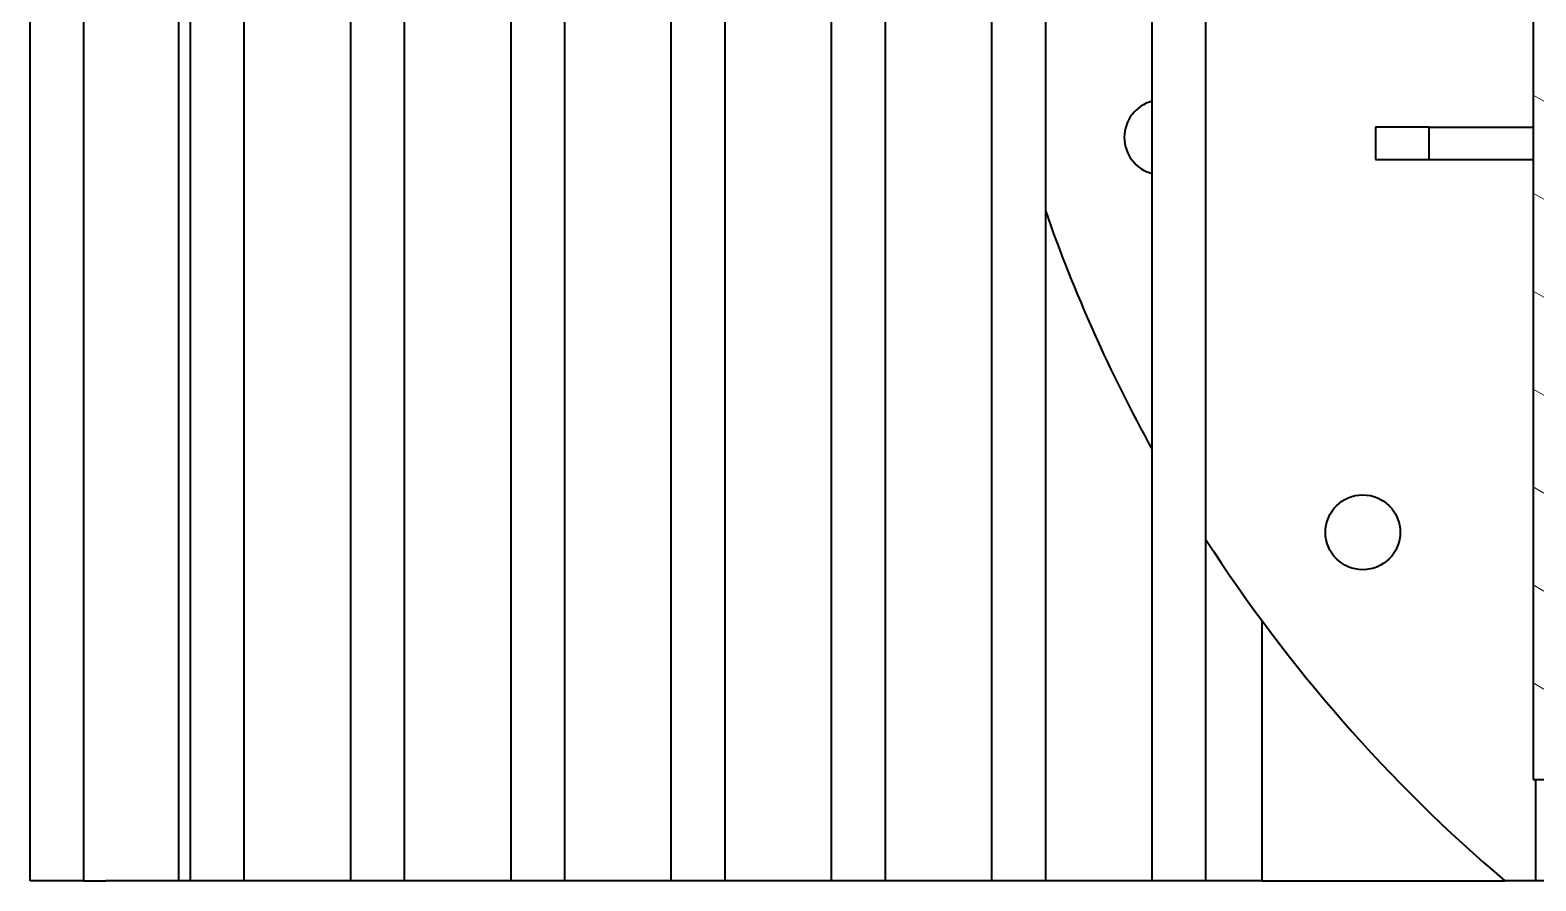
# Model space of a CAD drawing. Header units: millimetres. Extents: x 0 to 5945, y 0 to 4205.
# Drawn here: x 3942.4 to 4224.2, y 2547.1 to 2706.2 of the extents above; entities that cross this region are included whole.
import ezdxf

# ---------------------------------------------------------------- set-up
doc = ezdxf.new("R2010")
doc.units = ezdxf.units.MM
doc.header["$LTSCALE"] = 5
doc.layers.add('가시적인 것(ISO)', color=3, linetype='Continuous', lineweight=40)
doc.layers.add('해치(ISO)', color=7, linetype='Continuous', lineweight=18)

msp = doc.modelspace()

# ---------------------------------------------------------------- hatches: boundary and pattern name
at = {"layer": '해치(ISO)'}
h = msp.add_hatch(dxfattribs=at)
h.set_pattern_fill('ANSI31', color=256, scale=127, angle=105.000246, style=0)
h.set_pattern_definition([(150.00025, (0, 0), (-7.93744, -13.748187), [])])
h.paths.add_polyline_path([(4223.7258, 3246.0699), (4223.7258, 2566.0699), (4228.7258, 2566.0699), (4583.7258, 2566.0699), (4588.7258, 2566.0699), (4588.7258, 3246.0699)])
h.paths.add_polyline_path([(4576.7258, 2609.2222), (4586.7258, 2609.2222), (4586.7258, 2568.0699), (4225.7258, 2568.0699), (4225.7258, 3244.0699), (4586.7258, 3244.0699), (4586.7258, 2622.9176), (4576.7258, 2622.9176), (4576.7258, 2617.3685), (4586.7258, 2617.3685), (4586.7258, 2614.7712), (4576.7258, 2614.7712)], flags=0)

# ---------------------------------------------------------------- linework, layer by layer
at = {"layer": '가시적인 것(ISO)'}
for p, q in [((4223.7258, 3246.0699), (4223.7258, 2566.0699)), ((3942.4258, 2547.0925), (3942.4258, 3081.3869)), ((3952.4258, 3081.3869), (3952.4258, 2547.0925)), ((3972.4258, 2547.0925), (3972.4258, 3081.3869)), ((3982.4258, 3081.3869), (3982.4258, 2547.0925)), ((4002.4258, 2547.0925), (4002.4258, 3081.3869)), ((4012.4258, 3081.3869), (4012.4258, 2547.0925)), ((4032.4258, 2547.0925), (4032.4258, 3081.3869)), ((4042.4258, 3081.3869), (4042.4258, 2547.0925)), ((4062.4258, 2547.0925), (4062.4258, 3081.3869)), ((4072.4258, 3081.3869), (4072.4258, 2547.0925)), ((4092.4258, 2547.0925), (4092.4258, 3081.3869)), ((4102.4258, 3081.3869), (4102.4258, 2547.0925)), ((4122.4258, 2547.0925), (4122.4258, 3081.3869)), ((4132.4258, 3081.3869), (4132.4258, 2547.0925)), ((4152.4258, 2547.0925), (4152.4258, 3081.3869)), ((4162.4258, 3081.3869), (4162.4258, 2547.0925)), ((3970.2258, 3028.34), (3970.2258, 2547.0925)), ((4204.2258, 2688.0699), (4194.2258, 2688.0699)), ((4194.2258, 2688.0699), (4194.2258, 2682.0699)), ((4204.2258, 2682.0699), (4204.2258, 2688.0699)), ((4204.2258, 2688.0699), (4223.7258, 2688.0699)), ((4194.2258, 2682.0699), (4204.2258, 2682.0699)), ((4204.2258, 2682.0699), (4223.7258, 2682.0699)), ((4172.9877, 2547.0925), (4172.9877, 2595.733)), ((4223.7258, 2566.0699), (4588.7258, 2566.0699)), ((4224.2258, 2547.0925), (4224.2258, 2566.0699)), ((3952.4258, 2547.0925), (3942.4258, 2547.0925)), ((3952.4258, 2547.0925), (3956.6258, 2547.0925)), ((3970.2258, 2547.0925), (3956.6258, 2547.0925)), ((3972.4258, 2547.0925), (3970.2258, 2547.0925)), ((3982.4258, 2547.0925), (3972.4258, 2547.0925)), ((4002.4258, 2547.0925), (3982.4258, 2547.0925)), ((4012.4258, 2547.0925), (4002.4258, 2547.0925)), ((4032.4258, 2547.0925), (4012.4258, 2547.0925)), ((4042.4258, 2547.0925), (4032.4258, 2547.0925)), ((4062.4258, 2547.0925), (4042.4258, 2547.0925)), ((4072.4258, 2547.0925), (4062.4258, 2547.0925)), ((4092.4258, 2547.0925), (4072.4258, 2547.0925)), ((4102.4258, 2547.0925), (4092.4258, 2547.0925)), ((4122.4258, 2547.0925), (4102.4258, 2547.0925)), ((4132.4258, 2547.0925), (4122.4258, 2547.0925)), ((4152.4258, 2547.0925), (4132.4258, 2547.0925)), ((4162.4258, 2547.0925), (4152.4258, 2547.0925)), ((4172.9877, 2547.0925), (4162.4258, 2547.0925)), ((4172.9877, 2547.0925), (4218.4254, 2547.0925)), ((4224.2258, 2547.0925), (4218.4254, 2547.0925)), ((4588.2258, 2547.0925), (4224.2258, 2547.0925))]:
    msp.add_line(p, q, dxfattribs=at)
msp.add_circle((4191.8363, 2612.3068), 7, dxfattribs=at)
for centre, radius, start, end in [((4154.1958, 2686.1804), 7, 104.646844, 255.353156), ((4406.2258, 2768.0699), 290, 199.241498, 208.934613), ((4406.2258, 2768.0699), 290, 212.786983, 229.640044)]:
    msp.add_arc(centre, radius, start, end, dxfattribs=at)

doc.saveas('drawing.dxf')
